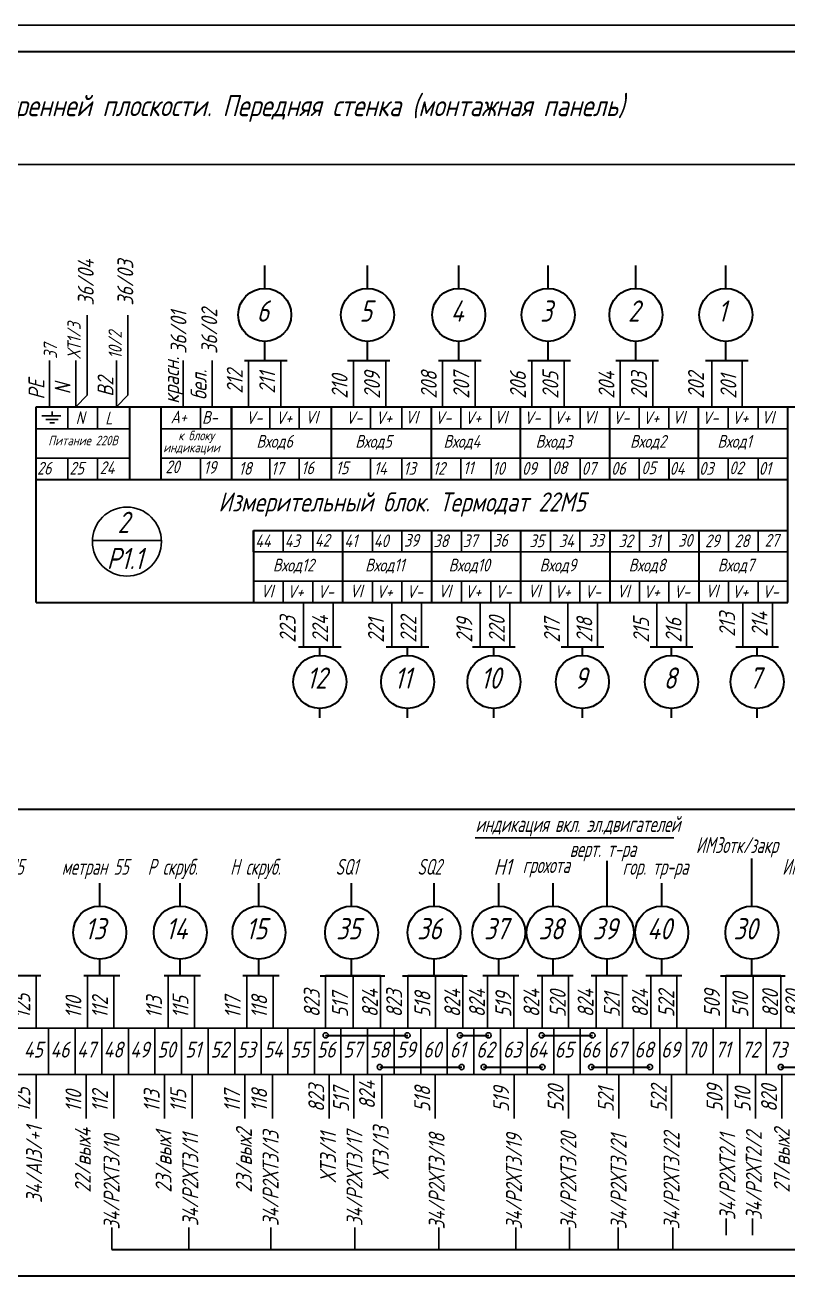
# Model space of a CAD drawing. Header units: millimetres. Extents: x 2301 to 3142, y 6 to 600.
# Drawn here: x 2640.3 to 2784, y 364.3 to 600 of the extents above; entities that cross this region are included whole.
import ezdxf

# ---------------------------------------------------------------- set-up
doc = ezdxf.new("R2010")
doc.units = ezdxf.units.MM
doc.layers.add('АСУТП', color=7, linetype='Continuous')
doc.layers.add('ссылки', color=7, linetype='Continuous')
doc.styles.add('GOST тип А', font='GOST_A.TTF', dxfattribs={"oblique": 15})
doc.styles.add('ROMANC', font='GOST_A.TTF', dxfattribs={"oblique": 15, "height": 3})
doc.styles.get("Standard").update_dxf_attribs({"font": 'GOST_A.TTF', "width": 0.8, "oblique": 15, "height": 3})

msp = doc.modelspace()

# ---------------------------------------------------------------- linework, layer by layer
at = {"color": 7}
for p, q in [((3141.84, 599.97), (2300.84, 599.97)), ((2652, 530.22), (2652, 545.28)), ((2659.63, 530.22), (2659.63, 545.28)), ((2685.43, 536.76), (2685.43, 537.51)), ((2704.8, 536.76), (2704.8, 537.51)), ((2721.97, 536.76), (2721.97, 537.51)), ((2738.82, 536.76), (2738.82, 537.51)), ((2755.36, 536.76), (2755.36, 537.51)), ((2772.28, 536.76), (2772.28, 537.51)), ((2644.92, 536.77, -124.48), (2644.92, 528.02, -124.48)), ((2649.87, 536.77, -124.48), (2649.87, 528.02, -124.48)), ((2657.51, 536.77, -124.48), (2657.51, 528.02, -124.48)), ((2670.09, 536.77, -124.48), (2670.09, 528.02, -124.48)), ((2675.52, 536.77, -124.48), (2675.52, 528.02, -124.48)), ((2682.39, 528.07, -124.48), (2682.39, 536.77, -124.48)), ((2688.5, 528.07, -124.48), (2688.5, 536.77, -124.48)), ((2702.14, 528.07, -124.48), (2702.14, 536.77, -124.48)), ((2708.25, 528.07, -124.48), (2708.25, 536.77, -124.48)), ((2718.94, 528.07, -124.48), (2718.94, 536.77, -124.48)), ((2725.06, 528.07, -124.48), (2725.06, 536.77, -124.48)), ((2735.73, 528.07, -124.48), (2735.73, 536.77, -124.48)), ((2741.84, 528.07, -124.48), (2741.84, 536.77, -124.48)), ((2752.41, 528.07, -124.48), (2752.41, 536.77, -124.48)), ((2758.52, 528.07, -124.48), (2758.52, 536.77, -124.48)), ((2769.65, 528.07, -124.48), (2769.65, 536.77, -124.48)), ((2775.37, 528.07, -124.48), (2775.37, 536.77, -124.48)), ((2642.38, 523.98, -124.48), (2642.38, 528.02, -124.48)), ((2642.38, 523.98, -124.48), (2642.38, 528.02, -124.48)), ((2648.38, 523.98, -124.48), (2648.38, 528.02, -124.48)), ((2649.87, 528.02, -124.48), (2652, 530.22)), ((2653.93, 523.98, -124.48), (2653.93, 528.02, -124.48)), ((2657.51, 528.02, -124.48), (2659.63, 530.22)), ((2673.31, 523.98, -124.48), (2673.31, 528.02, -124.48)), ((2679.22, 523.98, -124.48), (2679.22, 528.02, -124.48)), ((2679.22, 523.98, -124.48), (2679.22, 528.02, -124.48)), ((2686.37, 523.98, -124.48), (2686.37, 528.02, -124.48)), ((2691.92, 523.98, -124.48), (2691.92, 528.02, -124.48)), ((2705.38, 523.98, -124.48), (2705.38, 528.02, -124.48)), ((2711.27, 523.98, -124.48), (2711.27, 528.02, -124.48)), ((2722.39, 523.98, -124.48), (2722.39, 528.02, -124.48)), ((2728.07, 523.98, -124.48), (2728.07, 528.02, -124.48)), ((2739.24, 523.98, -124.48), (2739.24, 528.02, -124.48)), ((2744.86, 523.98, -124.48), (2744.86, 528.02, -124.48)), ((2755.96, 523.98, -124.48), (2755.96, 528.02, -124.48)), ((2761.54, 523.98, -124.48), (2761.54, 528.02, -124.48)), ((2772.7, 523.98, -124.48), (2772.7, 528.02, -124.48)), ((2778.39, 523.98, -124.48), (2778.39, 528.02, -124.48)), ((2783.94, 523.98, -124.48), (2783.94, 528.02, -124.48)), ((2643.46, 526.37, -124.48), (2647.06, 526.37, -124.48)), ((2644.19, 525.62, -124.48), (2646.52, 525.62, -124.48)), ((2642.38, 523.9, -124.48), (2660.05, 523.9, -124.48)), ((2642.38, 514.35, -124.48), (2642.38, 523.9, -124.48)), ((2642.38, 514.35, -124.48), (2642.38, 523.9, -124.48)), ((2644.96, 525.02, -124.48), (2645.86, 525.02, -124.48)), ((2645.86, 525.02, -124.48), (2645.86, 525.02, -124.48)), ((2665.96, 523.9, -124.48), (2783.94, 523.9, -124.48)), ((2679.22, 514.35, -124.48), (2679.22, 523.9, -124.48)), ((2783.94, 514.35, -124.48), (2783.94, 523.9, -124.48)), ((2642.38, 518.39, -124.48), (2660.05, 518.39, -124.48)), ((2642.38, 514.35, -124.48), (2642.38, 518.39, -124.48)), ((2642.38, 514.35, -124.48), (2642.38, 518.39, -124.48)), ((2642.38, 514.35, -124.48), (2642.38, 518.39, -124.48)), ((2642.38, 514.35, -124.48), (2642.38, 518.39, -124.48)), ((2642.38, 514.35, -124.48), (2642.38, 518.39, -124.48)), ((2642.38, 514.35, -124.48), (2642.38, 518.39, -124.48)), ((2648.38, 514.46, -124.48), (2648.38, 518.49, -124.48)), ((2653.93, 514.46, -124.48), (2653.93, 518.49, -124.48)), ((2665.96, 518.39, -124.48), (2783.94, 518.39, -124.48)), ((2673.31, 514.46, -124.48), (2673.31, 518.49, -124.48)), ((2679.2, 514.46, -124.48), (2679.2, 518.49, -124.48)), ((2686.37, 514.35, -124.48), (2686.37, 518.39, -124.48)), ((2691.92, 514.35, -124.48), (2691.92, 518.39, -124.48)), ((2705.38, 514.35, -124.48), (2705.38, 518.39, -124.48)), ((2711.27, 514.35, -124.48), (2711.27, 518.39, -124.48)), ((2711.29, 514.35, -124.48), (2711.29, 518.39, -124.48)), ((2722.39, 514.35, -124.48), (2722.39, 518.39, -124.48)), ((2728.07, 514.35, -124.48), (2728.07, 518.39, -124.48)), ((2728.07, 514.35, -124.48), (2728.07, 518.39, -124.48)), ((2739.18, 514.35, -124.48), (2739.18, 518.39, -124.48)), ((2744.86, 514.35, -124.48), (2744.86, 518.39, -124.48)), ((2755.96, 514.35, -124.48), (2755.96, 518.39, -124.48)), ((2761.54, 514.35, -124.48), (2761.54, 518.39, -124.48)), ((2761.54, 514.35, -124.48), (2761.54, 518.39, -124.48)), ((2761.54, 514.35, -124.48), (2761.54, 518.39, -124.48)), ((2761.6, 514.35, -124.48), (2761.6, 518.39, -124.48)), ((2772.7, 514.35, -124.48), (2772.7, 518.39, -124.48)), ((2778.39, 514.35, -124.48), (2778.39, 518.39, -124.48)), ((2778.39, 514.35, -124.48), (2778.39, 518.39, -124.48)), ((2783.94, 514.35, -124.48), (2783.94, 518.39, -124.48)), ((2783.94, 514.35, -124.48), (2783.94, 518.39, -124.48)), ((2783.94, 514.35, -124.48), (2783.94, 518.39, -124.48)), ((2642.38, 500.7, -124.48), (2642.38, 504.74, -124.48)), ((2642.38, 500.7, -124.48), (2642.38, 504.74, -124.48)), ((2642.38, 500.7, -124.48), (2642.38, 504.74, -124.48)), ((2642.38, 500.7, -124.48), (2642.38, 504.74, -124.48)), ((2642.38, 500.7, -124.48), (2642.38, 504.74, -124.48)), ((2642.38, 500.7, -124.48), (2642.38, 504.74, -124.48)), ((2683.37, 500.7, -124.48), (2683.37, 504.74, -124.48)), ((2688.93, 500.7, -124.48), (2688.93, 504.74, -124.48)), ((2694.48, 500.7, -124.48), (2694.48, 504.74, -124.48)), ((2700.16, 500.7, -124.48), (2700.16, 504.74, -124.48)), ((2705.71, 500.7, -124.48), (2705.71, 504.74, -124.48)), ((2711.26, 500.7, -124.48), (2711.26, 504.74, -124.48)), ((2722.49, 500.7, -124.48), (2722.49, 504.74, -124.48)), ((2728.04, 500.7, -124.48), (2728.04, 504.74, -124.48)), ((2733.62, 500.7, -124.48), (2733.62, 504.74, -124.48)), ((2733.62, 500.7, -124.48), (2733.62, 504.74, -124.48)), ((2733.62, 500.7, -124.48), (2733.62, 504.74, -124.48)), ((2733.69, 500.7, -124.48), (2733.69, 504.74, -124.48)), ((2739.24, 500.7, -124.48), (2739.24, 504.74, -124.48)), ((2744.79, 500.7, -124.48), (2744.79, 504.74, -124.48)), ((2750.47, 500.7, -124.48), (2750.47, 504.74, -124.48)), ((2756.02, 500.7, -124.48), (2756.02, 504.74, -124.48)), ((2761.57, 500.7, -124.48), (2761.57, 504.74, -124.48)), ((2772.81, 500.7, -124.48), (2772.81, 504.74, -124.48)), ((2778.36, 500.7, -124.48), (2778.36, 504.74, -124.48)), ((2783.94, 500.7, -124.48), (2783.94, 504.74, -124.48)), ((2783.94, 500.7, -124.48), (2783.94, 504.74, -124.48)), ((2783.94, 500.7, -124.48), (2783.94, 504.74, -124.48)), ((2642.38, 491.18, -124.48), (2642.38, 500.7, -124.48)), ((2642.38, 491.18, -124.48), (2642.38, 500.7, -124.48)), ((2642.38, 491.18, -124.48), (2642.38, 500.7, -124.48)), ((2642.38, 491.18, -124.48), (2642.38, 500.7, -124.48)), ((2683.35, 500.7, -124.48), (2783.94, 500.7, -124.48)), ((2700.16, 491.18, -124.48), (2700.16, 500.7, -124.48)), ((2733.62, 491.18, -124.48), (2733.62, 500.7, -124.48)), ((2733.62, 491.18, -124.48), (2733.62, 500.7, -124.48)), ((2733.62, 491.18, -124.48), (2733.62, 500.7, -124.48)), ((2733.69, 491.18, -124.48), (2733.69, 500.7, -124.48)), ((2750.47, 491.18, -124.48), (2750.47, 500.7, -124.48)), ((2783.94, 491.18, -124.48), (2783.94, 500.7, -124.48)), ((2783.94, 491.18, -124.48), (2783.94, 500.7, -124.48)), ((2683.35, 491.18, -124.48), (2683.35, 495.22, -124.48)), ((2683.37, 495.22, -124.48), (2783.94, 495.22, -124.48)), ((2688.93, 491.18, -124.48), (2688.93, 495.22, -124.48)), ((2694.48, 491.18, -124.48), (2694.48, 495.22, -124.48)), ((2705.71, 491.18, -124.48), (2705.71, 495.22, -124.48)), ((2711.26, 491.18, -124.48), (2711.26, 495.22, -124.48)), ((2722.49, 491.18, -124.48), (2722.49, 495.22, -124.48)), ((2728.04, 491.18, -124.48), (2728.04, 495.22, -124.48)), ((2739.24, 491.18, -124.48), (2739.24, 495.22, -124.48)), ((2744.79, 491.18, -124.48), (2744.79, 495.22, -124.48)), ((2756.02, 491.18, -124.48), (2756.02, 495.22, -124.48)), ((2761.57, 491.18, -124.48), (2761.57, 495.22, -124.48)), ((2772.81, 491.18, -124.48), (2772.81, 495.22, -124.48)), ((2778.36, 491.18, -124.48), (2778.36, 495.22, -124.48)), ((2692.73, 491.17, -124.48), (2692.73, 483.03, -124.48)), ((2698.31, 491.17, -124.48), (2698.31, 483.03, -124.48)), ((2709.37, 491.17, -124.48), (2709.37, 483.03, -124.48)), ((2714.95, 491.17, -124.48), (2714.95, 483.03, -124.48)), ((2726, 491.17, -124.48), (2726, 483.03, -124.48)), ((2731.59, 491.17, -124.48), (2731.59, 483.03, -124.48)), ((2742.5, 491.17, -124.48), (2742.5, 483.03, -124.48)), ((2748.09, 491.17, -124.48), (2748.09, 483.03, -124.48)), ((2759.3, 491.17, -124.48), (2759.3, 483.03, -124.48)), ((2764.89, 491.17, -124.48), (2764.89, 483.03, -124.48)), ((2775.5, 491.17, -124.48), (2775.5, 483.03, -124.48)), ((2781.09, 491.17, -124.48), (2781.09, 483.03, -124.48)), ((2642.37, 410.99, -124.48), (2642.37, 420.87, -124.48)), ((2652.06, 410.99, -124.48), (2652.06, 420.87, -124.48)), ((2657.02, 410.99, -124.48), (2657.02, 420.87, -124.48)), ((2667.23, 410.99, -124.48), (2667.23, 420.87, -124.48)), ((2672.19, 410.99, -124.48), (2672.19, 420.87, -124.48)), ((2682.06, 410.99, -124.48), (2682.06, 420.87, -124.48)), ((2687.01, 410.99, -124.48), (2687.01, 420.87, -124.48)), ((2696.4, 420.84), (2695.87, 420.84)), ((2696.88, 410.99, -124.48), (2696.88, 420.87, -124.48)), ((2696.88, 420.87, -124.48), (2707.25, 420.87, -124.48)), ((2702.07, 410.99, -124.48), (2702.07, 420.87, -124.48)), ((2707.25, 410.99, -124.48), (2707.25, 420.87, -124.48)), ((2711.91, 420.84), (2711.39, 420.84)), ((2712.4, 410.99, -124.48), (2712.4, 420.87, -124.48)), ((2712.4, 420.87, -124.48), (2722.76, 420.87, -124.48)), ((2717.58, 410.99, -124.48), (2717.58, 420.87, -124.48)), ((2722.76, 410.99, -124.48), (2722.76, 420.87, -124.48)), ((2727.42, 410.99, -124.48), (2727.42, 420.87, -124.48)), ((2732.37, 410.99, -124.48), (2732.37, 420.87, -124.48)), ((2737.68, 410.99, -124.48), (2737.68, 420.87, -124.48)), ((2742.63, 410.99, -124.48), (2742.63, 420.87, -124.48)), ((2747.87, 410.99, -124.48), (2747.87, 420.87, -124.48)), ((2752.82, 410.99, -124.48), (2752.82, 420.87, -124.48)), ((2758.13, 410.99, -124.48), (2758.13, 420.87, -124.48)), ((2763.08, 410.99, -124.48), (2763.08, 420.87, -124.48)), ((2771.78, 420.84), (2771.26, 420.84)), ((2772.27, 410.99, -124.48), (2772.27, 420.87, -124.48)), ((2772.27, 420.87, -124.48), (2782.63, 420.87, -124.48)), ((2777.45, 410.99, -124.48), (2777.45, 420.87, -124.48)), ((2782.63, 410.99, -124.48), (2782.63, 420.87, -124.48)), ((2539.38, 410.99, -124.48), (2677.84, 410.99, -124.48)), ((2644.73, 410.99, -124.48), (2644.73, 402.24, -124.48)), ((2649.74, 410.99, -124.48), (2649.74, 402.24, -124.48)), ((2654.74, 410.99, -124.48), (2654.74, 402.24, -124.48)), ((2659.75, 410.99, -124.48), (2659.75, 402.24, -124.48)), ((2664.76, 410.99, -124.48), (2664.76, 402.24, -124.48)), ((2669.76, 410.99, -124.48), (2669.76, 402.24, -124.48)), ((2674.77, 410.99, -124.48), (2674.77, 402.24, -124.48)), ((2677.84, 410.99, -124.48), (2895.06, 410.99, -124.48)), ((2679.78, 410.99, -124.48), (2679.78, 402.24, -124.48)), ((2684.78, 410.99, -124.48), (2684.78, 402.24, -124.48)), ((2689.79, 410.99, -124.48), (2689.79, 402.24, -124.48)), ((2694.8, 410.99, -124.48), (2694.8, 402.24, -124.48)), ((2699.8, 410.99, -124.48), (2699.8, 402.24, -124.48)), ((2704.81, 410.99, -124.48), (2704.81, 402.24, -124.48)), ((2709.82, 410.99, -124.48), (2709.82, 402.24, -124.48)), ((2714.82, 410.99, -124.48), (2714.82, 402.24, -124.48)), ((2719.83, 410.99, -124.48), (2719.83, 402.24, -124.48)), ((2724.84, 410.99, -124.48), (2724.84, 402.24, -124.48)), ((2729.84, 410.99, -124.48), (2729.84, 402.24, -124.48)), ((2734.85, 410.99, -124.48), (2734.85, 402.24, -124.48)), ((2739.86, 410.99, -124.48), (2739.86, 402.24, -124.48)), ((2744.86, 410.99, -124.48), (2744.86, 402.24, -124.48)), ((2749.87, 410.99, -124.48), (2749.87, 402.24, -124.48)), ((2754.88, 410.99, -124.48), (2754.88, 402.24, -124.48)), ((2759.88, 410.99, -124.48), (2759.88, 402.24, -124.48)), ((2764.89, 410.99, -124.48), (2764.89, 402.24, -124.48)), ((2769.9, 410.99, -124.48), (2769.9, 402.24, -124.48)), ((2774.9, 410.99, -124.48), (2774.9, 402.24, -124.48)), ((2779.91, 410.99, -124.48), (2779.91, 402.24, -124.48)), ((2895.06, 402.24, -124.48), (2419.51, 402.24, -124.48)), ((2642.37, 393.95, -124.48), (2642.37, 402.31, -124.48)), ((2651.83, 393.95, -124.48), (2651.83, 402.31, -124.48)), ((2657.02, 393.95, -124.48), (2657.02, 402.31, -124.48)), ((2666.57, 393.95, -124.48), (2666.57, 402.31, -124.48)), ((2671.76, 393.95, -124.48), (2671.76, 402.31, -124.48)), ((2681.7, 393.95, -124.48), (2681.7, 402.31, -124.48)), ((2686.89, 393.95, -124.48), (2686.89, 402.31, -124.48)), ((2697.56, 393.95, -124.48), (2697.56, 402.31, -124.48)), ((2702.24, 393.95, -124.48), (2702.24, 402.31, -124.48)), ((2707.48, 393.95, -124.48), (2707.48, 402.31, -124.48)), ((2717.54, 393.95, -124.48), (2717.54, 402.31, -124.48)), ((2732.39, 393.95, -124.48), (2732.39, 402.31, -124.48)), ((2742.65, 393.95, -124.48), (2742.65, 402.31, -124.48)), ((2752.11, 393.95, -124.48), (2752.11, 402.31, -124.48)), ((2762.07, 393.95, -124.48), (2762.07, 402.31, -124.48)), ((2772.59, 393.95, -124.48), (2772.59, 402.31, -124.48)), ((2777.86, 393.95, -124.48), (2777.86, 402.31, -124.48)), ((2782.84, 393.95, -124.48), (2782.84, 402.31, -124.48)), ((2656.64, 373.4), (2656.64, 369.25)), ((2671.13, 373.4), (2671.13, 369.25)), ((2686.61, 373.4), (2686.61, 369.25)), ((2702.41, 373.4), (2702.41, 369.25)), ((2718.2, 373.4), (2718.2, 369.25)), ((2732.75, 373.4), (2732.75, 369.25)), ((2742.82, 373.4), (2742.82, 369.25)), ((2752, 373.4), (2752, 369.25)), ((2762.29, 373.4), (2762.29, 369.25)), ((2772.36, 373.4), (2772.36, 372))]:
    msp.add_line(p, q, dxfattribs=at)
at = {"color": 7, "lineweight": 30}
for p, q in [((2320.84, 594.97), (3136.84, 594.97)), ((2685.43, 550.4), (2685.43, 554.65)), ((2704.8, 550.4), (2704.8, 554.65)), ((2721.97, 550.4), (2721.97, 554.65)), ((2738.82, 550.4), (2738.82, 554.65)), ((2755.36, 550.4), (2755.36, 554.65)), ((2772.28, 550.4), (2772.28, 554.65)), ((2685.43, 536.76), (2685.43, 540.36)), ((2704.8, 536.76), (2704.8, 540.36)), ((2721.97, 536.76), (2721.97, 540.36)), ((2738.82, 536.76), (2738.82, 540.36)), ((2755.36, 536.76), (2755.36, 540.36)), ((2772.28, 536.76), (2772.28, 540.36)), ((2681.63, 536.76), (2689.66, 536.76)), ((2701, 536.76), (2709.03, 536.76)), ((2718.17, 536.76), (2726.2, 536.76)), ((2735.01, 536.76), (2743.04, 536.76)), ((2751.56, 536.76), (2759.59, 536.76)), ((2768.48, 536.76), (2776.51, 536.76)), ((2642.38, 491.18, -124.48), (2642.38, 528.02, -124.48)), ((2642.38, 528.02, -124.48), (2783.94, 528.02, -124.48)), ((2642.38, 523.98, -124.48), (2642.38, 528.02, -124.48)), ((2642.38, 523.98, -124.48), (2642.38, 528.02, -124.48)), ((2660.05, 523.98, -124.48), (2660.05, 528.02, -124.48)), ((2665.96, 523.98, -124.48), (2665.96, 528.02, -124.48)), ((2679.2, 523.98, -124.48), (2679.2, 528.02, -124.48)), ((2698.03, 523.98, -124.48), (2698.03, 528.02, -124.48)), ((2716.84, 523.98, -124.48), (2716.84, 528.02, -124.48)), ((2733.62, 523.98, -124.48), (2733.62, 528.02, -124.48)), ((2750.41, 523.98, -124.48), (2750.41, 528.02, -124.48)), ((2767.15, 523.98, -124.48), (2767.15, 528.02, -124.48)), ((2783.94, 528.02, -124.48), (2922.79, 528.02, -124.48)), ((2783.94, 491.18, -124.48), (2783.94, 528.02, -124.48)), ((2783.94, 523.98, -124.48), (2783.94, 528.02, -124.48)), ((2642.38, 491.18, -124.48), (2642.38, 523.9, -124.48)), ((2642.38, 491.18, -124.48), (2642.38, 523.9, -124.48)), ((2660.05, 514.46, -124.48), (2660.05, 523.98, -124.48)), ((2665.96, 514.46, -124.48), (2665.96, 523.98, -124.48)), ((2679.22, 514.46, -124.48), (2679.22, 523.98, -124.48)), ((2698.03, 514.35, -124.48), (2698.03, 523.9, -124.48)), ((2716.84, 514.35, -124.48), (2716.84, 523.9, -124.48)), ((2733.62, 514.35, -124.48), (2733.62, 523.9, -124.48)), ((2750.41, 514.35, -124.48), (2750.41, 523.9, -124.48)), ((2767.15, 514.35, -124.48), (2767.15, 523.9, -124.48)), ((2783.94, 491.18, -124.48), (2783.94, 523.9, -124.48)), ((2642.38, 514.35, -124.48), (2783.94, 514.35, -124.48)), ((2683.35, 504.74, -124.48), (2783.94, 504.74, -124.48)), ((2683.35, 500.7, -124.48), (2683.35, 504.74, -124.48)), ((2700.16, 500.7, -124.48), (2700.16, 504.74, -124.48)), ((2716.94, 500.7, -124.48), (2716.94, 504.74, -124.48)), ((2750.47, 500.7, -124.48), (2750.47, 504.74, -124.48)), ((2767.25, 500.7, -124.48), (2767.25, 504.74, -124.48)), ((2683.37, 491.18, -124.48), (2683.37, 500.7, -124.48)), ((2700.16, 491.18, -124.48), (2700.16, 500.7, -124.48)), ((2716.94, 491.18, -124.48), (2716.94, 500.7, -124.48)), ((2750.47, 491.18, -124.48), (2750.47, 500.7, -124.48)), ((2767.25, 491.18, -124.48), (2767.25, 500.7, -124.48)), ((2642.38, 491.18, -124.48), (2783.94, 491.18, -124.48)), ((2691.82, 482.81), (2699.85, 482.81)), ((2695.82, 481.25), (2695.82, 482.84)), ((2708.34, 482.81), (2716.37, 482.81)), ((2712.35, 481.25), (2712.35, 482.84)), ((2724.6, 482.81), (2732.63, 482.81)), ((2728.6, 481.25), (2728.6, 482.84)), ((2741.26, 482.81), (2749.29, 482.81)), ((2745.26, 481.25), (2745.26, 482.84)), ((2758.05, 482.81), (2766.08, 482.81)), ((2762.06, 481.25), (2762.06, 482.84)), ((2774.17, 482.81), (2782.2, 482.81)), ((2778.18, 481.25), (2778.18, 482.84)), ((2695.82, 469.42), (2695.82, 471.21)), ((2712.35, 469.42), (2712.35, 471.21)), ((2728.6, 469.42), (2728.6, 471.21)), ((2745.26, 469.42), (2745.26, 471.21)), ((2762.06, 469.42), (2762.06, 471.21)), ((2778.18, 469.42), (2778.18, 471.21)), ((2563.02, 452.21), (2944.2, 452.21)), ((2749.96, 434.03, -124.48), (2749.96, 442.48, -124.48)), ((2777.2, 434.03, -124.48), (2777.2, 442.91, -124.48)), ((2654.35, 434.03, -124.48), (2654.35, 438.28, -124.48)), ((2669.53, 434.03, -124.48), (2669.53, 438.28, -124.48)), ((2684.35, 434.03, -124.48), (2684.35, 438.28, -124.48)), ((2701.81, 434.03, -124.48), (2701.81, 438.28, -124.48)), ((2717.33, 434.03, -124.48), (2717.33, 438.28, -124.48)), ((2729.51, 434.03, -124.48), (2729.51, 438.28, -124.48)), ((2739.77, 434.03, -124.48), (2739.77, 438.28, -124.48)), ((2760.22, 434.03, -124.48), (2760.22, 438.28, -124.48)), ((2654.35, 420.87, -124.48), (2654.35, 423.98, -124.48)), ((2669.53, 420.87, -124.48), (2669.53, 423.98, -124.48)), ((2684.35, 420.87, -124.48), (2684.35, 423.98, -124.48)), ((2701.81, 420.87, -124.48), (2701.81, 423.98, -124.48)), ((2717.33, 420.87, -124.48), (2717.33, 423.98, -124.48)), ((2729.51, 420.87, -124.48), (2729.51, 423.98, -124.48)), ((2739.77, 420.87, -124.48), (2739.77, 423.98, -124.48)), ((2749.96, 420.87, -124.48), (2749.96, 423.98, -124.48)), ((2760.22, 420.87, -124.48), (2760.22, 423.98, -124.48)), ((2777.2, 420.87, -124.48), (2777.2, 423.98, -124.48)), ((2636.47, 420.87), (2643.27, 420.87)), ((2651.34, 420.87), (2658.14, 420.87)), ((2666.51, 420.87), (2673.31, 420.87)), ((2681.34, 420.87), (2688.14, 420.87)), ((2695.87, 420.84), (2708.05, 420.84)), ((2711.39, 420.84), (2723.57, 420.84)), ((2726.5, 420.87), (2733.29, 420.87)), ((2736.76, 420.87), (2743.56, 420.87)), ((2746.95, 420.87), (2753.75, 420.87)), ((2757.21, 420.87), (2764.01, 420.87)), ((2771.26, 420.84), (2783.44, 420.84)), ((2696.9, 409.62), (2712.37, 409.62)), ((2696.9, 409.62), (2712.37, 409.62)), ((2696.9, 409.62), (2712.37, 409.62)), ((2722.2, 409.62), (2727.62, 409.62)), ((2737.6, 409.62), (2747.2, 409.62)), ((2707.09, 403.64), (2722.55, 403.64)), ((2726.66, 403.64), (2737.78, 403.64)), ((2746.91, 403.64), (2758.03, 403.64)), ((2782.62, 403.64), (2788.19, 403.64)), ((2656.64, 369.25), (2935.64, 369.25)), ((2436.29, 364.28), (2932.94, 364.28))]:
    msp.add_line(p, q, dxfattribs=at)
at = {"color": 7, "linetype": 'Continuous'}
for p, q in [((2645.39, 527.16, -124.48), (2645.39, 526.37, -124.48)), ((2652.98, 502.82), (2665.98, 502.82))]:
    msp.add_line(p, q, dxfattribs=at)
at = {"color": 250}
for p, q in [((2725.09, 446.84), (2762.48, 446.84)), ((2772.36, 372), (2772.36, 375.11)), ((2777.34, 372), (2777.34, 375.11))]:
    msp.add_line(p, q, dxfattribs=at)
at = {"color": 7, "lineweight": 30}
for centre in [(2685.43, 545.36), (2704.8, 545.36), (2721.97, 545.36), (2738.82, 545.36), (2755.36, 545.36), (2772.28, 545.36), (2695.82, 476.21), (2712.35, 476.21), (2728.6, 476.21), (2745.26, 476.21), (2762.06, 476.21), (2778.18, 476.21), (2654.35, 428.98, -124.48), (2669.53, 428.98, -124.48), (2684.35, 428.98, -124.48), (2701.81, 428.98, -124.48), (2717.33, 428.98, -124.48), (2729.51, 428.98, -124.48), (2739.77, 428.98, -124.48), (2749.96, 428.98, -124.48), (2760.22, 428.98, -124.48), (2777.2, 428.98, -124.48)]:
    msp.add_circle(centre, 5, dxfattribs=at)
at = {"color": 7, "linetype": 'Continuous'}
msp.add_circle((2659.48, 502.64), 6.5, dxfattribs=at)
at = {"color": 7}
for centre in [(2696.93, 409.62), (2696.93, 409.62), (2696.93, 409.62), (2712.32, 409.62), (2712.32, 409.62), (2712.32, 409.62), (2722.22, 409.62), (2727.58, 409.62), (2737.62, 409.62), (2747.16, 409.62), (2707.11, 403.64), (2722.51, 403.64), (2726.69, 403.64), (2737.74, 403.64), (2746.94, 403.64), (2757.99, 403.64), (2782.65, 403.64)]:
    msp.add_circle(centre, 0.497, dxfattribs=at)
at = {"layer": 'АСУТП', "color": 7}
msp.add_line((2328.69, 573.7, -248.96), (3129.61, 573.7, -248.96), dxfattribs=at)

# ---------------------------------------------------------------- texts
at = {"color": 7, "linetype": 'Continuous', "oblique": 15}
for s, height, p in [('36/04', 3, (2653.23, 547.11, -248.96)), ('36/03', 3, (2660.68, 547.11, -248.96)), ('36/02', 3, (2676.49, 538, -248.96)), ('36/01', 3, (2670.7, 538, -248.96)), ('ХТ1/3', 2.5, (2650.77, 537.07, -248.96)), ('10/2', 2.5, (2658.51, 537.07, -248.96)), ('37', 2.5, (2646.33, 537.07, -248.96))]:
    msp.add_text(s, height=height, rotation=90, dxfattribs=at).set_placement(p)
for s, height, style, p in [('6', 4, 'ROMANC', (2683.92, 544.08)), ('5', 4, 'ROMANC', (2703.29, 544.08)), ('4', 4, 'ROMANC', (2720.46, 544.08)), ('3', 4, 'ROMANC', (2737.31, 544.08)), ('2', 4, 'ROMANC', (2753.86, 544.08)), ('1', 4, 'ROMANC', (2770.77, 544.08)), ('N', 2.4, 'GOST тип А', (2649.83, 524.8, -124.48)), ('L', 2.4, 'GOST тип А', (2655.39, 524.72, -124.48)), ('А+', 2.4, 'GOST тип А', (2667.71, 524.94, -124.48)), ('В-', 2.4, 'GOST тип А', (2673.62, 524.84, -124.48)), ('V-', 2.4, 'GOST тип А', (2681.91, 524.78, -124.48)), ('V+', 2.4, 'GOST тип А', (2687.54, 524.78, -124.48)), ('VI', 2.4, 'GOST тип А', (2693.08, 524.88, -124.48)), ('V-', 2.4, 'GOST тип А', (2700.73, 524.78, -124.48)), ('V+', 2.4, 'GOST тип А', (2706.35, 524.78, -124.48)), ('VI', 2.4, 'GOST тип А', (2711.89, 524.88, -124.48)), ('V-', 2.4, 'GOST тип А', (2717.51, 524.78, -124.48)), ('V+', 2.4, 'GOST тип А', (2723.14, 524.78, -124.48)), ('VI', 2.4, 'GOST тип А', (2728.68, 524.88, -124.48)), ('V-', 2.4, 'GOST тип А', (2734.29, 524.78, -124.48)), ('V+', 2.4, 'GOST тип А', (2739.92, 524.78, -124.48)), ('VI', 2.4, 'GOST тип А', (2745.46, 524.88, -124.48)), ('V-', 2.4, 'GOST тип А', (2751.04, 524.78, -124.48)), ('V+', 2.4, 'GOST тип А', (2756.66, 524.78, -124.48)), ('VI', 2.4, 'GOST тип А', (2762.21, 524.88, -124.48)), ('V-', 2.4, 'GOST тип А', (2767.82, 524.78, -124.48)), ('V+', 2.4, 'GOST тип А', (2773.45, 524.78, -124.48)), ('VI', 2.4, 'GOST тип А', (2778.99, 524.88, -124.48)), ('к блоку ', 1.8, 'GOST тип А', (2669.16, 521.73, -124.48)), ('Питание 220В', 1.8, 'GOST тип А', (2644.67, 520.79, -124.48)), ('Вход6', 2.4, 'GOST тип А', (2683.87, 520.33, -124.48)), ('Вход5', 2.4, 'GOST тип А', (2702.49, 520.33, -124.48)), ('Вход4', 2.4, 'GOST тип А', (2719.11, 520.33, -124.48)), ('Вход3', 2.4, 'GOST тип А', (2736.46, 520.33, -124.48)), ('Вход2', 2.4, 'GOST тип А', (2754.25, 520.33, -124.48)), ('Вход1', 2.4, 'GOST тип А', (2770.7, 520.33, -124.48)), (' индикации', 1.8, 'GOST тип А', (2665.4, 519.47, -124.48)), ('26', 2.4, 'GOST тип А', (2642.55, 515.27, -124.48)), ('25', 2.4, 'GOST тип А', (2648.65, 515.27, -124.48)), ('24', 2.4, 'GOST тип А', (2654.34, 515.36, -124.48)), ('20', 2.4, 'GOST тип А', (2666.74, 515.53, -124.48)), ('19', 2.4, 'GOST тип А', (2673.92, 515.43, -124.48)), ('18', 2.4, 'GOST тип А', (2680.53, 515.24, -124.48)), ('17', 2.4, 'GOST тип А', (2686.64, 515.24, -124.48)), ('16', 2.4, 'GOST тип А', (2692.32, 515.34, -124.48)), ('15', 2.4, 'GOST тип А', (2698.81, 515.34, -124.48)), ('14', 2.4, 'GOST тип А', (2705.99, 515.24, -124.48)), ('13', 2.4, 'GOST тип А', (2711.56, 515.24, -124.48)), ('12', 2.4, 'GOST тип А', (2717.11, 515.24, -124.48)), ('11', 2.4, 'GOST тип А', (2722.8, 515.34, -124.48)), ('10', 2.4, 'GOST тип А', (2728.34, 515.24, -124.48)), ('09', 2.4, 'GOST тип А', (2733.9, 515.24, -124.48)), ('08', 2.4, 'GOST тип А', (2739.58, 515.34, -124.48)), ('07', 2.4, 'GOST тип А', (2745.13, 515.24, -124.48)), ('06', 2.4, 'GOST тип А', (2750.68, 515.24, -124.48)), ('05', 2.4, 'GOST тип А', (2756.37, 515.34, -124.48)), ('04', 2.4, 'GOST тип А', (2761.7, 515.24, -124.48)), ('03', 2.4, 'GOST тип А', (2767.25, 515.24, -124.48)), ('02', 2.4, 'GOST тип А', (2772.94, 515.34, -124.48)), ('01', 2.4, 'GOST тип А', (2778.48, 515.24, -124.48)), ('Измерительный блок. Термодат 22М5', 3.6, 'GOST тип А', (2676.71, 508.31, -124.48)), ('44', 2.4, 'GOST тип А', (2683.65, 501.59, -124.48)), ('43', 2.4, 'GOST тип А', (2689.2, 501.59, -124.48)), ('42', 2.4, 'GOST тип А', (2694.88, 501.69, -124.48)), ('41', 2.4, 'GOST тип А', (2700.43, 501.59, -124.48)), ('40', 2.4, 'GOST тип А', (2705.98, 501.59, -124.48)), ('39', 2.4, 'GOST тип А', (2711.67, 501.69, -124.48)), ('38', 2.4, 'GOST тип А', (2717.21, 501.59, -124.48)), ('37', 2.4, 'GOST тип А', (2722.76, 501.59, -124.48)), ('36', 2.4, 'GOST тип А', (2728.45, 501.69, -124.48)), ('35', 2.4, 'GOST тип А', (2735.28, 501.59, -124.48)), ('34', 2.4, 'GOST тип А', (2740.84, 501.59, -124.48)), ('33', 2.4, 'GOST тип А', (2746.52, 501.69, -124.48)), ('32', 2.4, 'GOST тип А', (2752.07, 501.59, -124.48)), ('31', 2.4, 'GOST тип А', (2757.62, 501.59, -124.48)), ('30', 2.4, 'GOST тип А', (2763.3, 501.69, -124.48)), ('29', 2.4, 'GOST тип А', (2768.35, 501.59, -124.48)), ('28', 2.4, 'GOST тип А', (2773.91, 501.59, -124.48)), ('27', 2.4, 'GOST тип А', (2779.59, 501.69, -124.48)), ('Вход12', 2.4, 'GOST тип А', (2686.97, 497.02, -124.48)), ('Вход11', 2.4, 'GOST тип А', (2704.35, 497.02, -124.48)), ('Вход10', 2.4, 'GOST тип А', (2720.08, 497.02, -124.48)), ('Вход9', 2.4, 'GOST тип А', (2737.21, 497.02, -124.48)), ('Вход8', 2.4, 'GOST тип А', (2753.99, 497.02, -124.48)), ('Вход7', 2.4, 'GOST тип А', (2770.78, 497.02, -124.48)), ('VI', 2.4, 'GOST тип А', (2684.65, 492.12, -124.48)), ('V+', 2.4, 'GOST тип А', (2689.67, 492.02, -124.48)), ('V-', 2.4, 'GOST тип А', (2695.38, 492.02, -124.48)), ('VI', 2.4, 'GOST тип А', (2701.44, 492.12, -124.48)), ('V+', 2.4, 'GOST тип А', (2706.46, 492.02, -124.48)), ('V-', 2.4, 'GOST тип А', (2712.16, 492.02, -124.48)), ('VI', 2.4, 'GOST тип А', (2718.12, 492.12, -124.48)), ('V+', 2.4, 'GOST тип А', (2723.14, 492.02, -124.48)), ('V-', 2.4, 'GOST тип А', (2728.84, 492.02, -124.48)), ('VI', 2.4, 'GOST тип А', (2734.96, 492.12, -124.48)), ('V+', 2.4, 'GOST тип А', (2739.99, 492.02, -124.48)), ('V-', 2.4, 'GOST тип А', (2745.69, 492.02, -124.48)), ('VI', 2.4, 'GOST тип А', (2751.75, 492.12, -124.48)), ('V+', 2.4, 'GOST тип А', (2756.77, 492.02, -124.48)), ('V-', 2.4, 'GOST тип А', (2762.47, 492.02, -124.48)), ('VI', 2.4, 'GOST тип А', (2768.43, 492.12, -124.48)), ('V+', 2.4, 'GOST тип А', (2773.45, 492.02, -124.48)), ('V-', 2.4, 'GOST тип А', (2779.16, 492.02, -124.48)), ('12', 4, 'ROMANC', (2693.32, 474.93)), ('11', 4, 'ROMANC', (2709.84, 474.93)), ('10', 4, 'ROMANC', (2726.1, 474.93)), ('9', 4, 'ROMANC', (2743.76, 474.93)), ('8', 4, 'ROMANC', (2760.55, 474.93)), ('7', 4, 'ROMANC', (2776.67, 474.93)), ('13', 4, 'ROMANC', (2651.55, 427.7, -124.48)), ('14', 4, 'ROMANC', (2666.79, 427.7, -124.48)), ('15', 4, 'ROMANC', (2681.88, 427.7, -124.48)), ('35', 4, 'ROMANC', (2698.88, 427.7, -124.48)), ('36', 4, 'ROMANC', (2714.13, 427.7, -124.48)), ('37', 4, 'ROMANC', (2726.74, 427.7, -124.48)), ('38', 4, 'ROMANC', (2737, 427.7, -124.48)), ('39', 4, 'ROMANC', (2747.19, 427.7, -124.48)), ('40', 4, 'ROMANC', (2757.45, 427.7, -124.48)), ('30', 4, 'ROMANC', (2773.73, 427.7, -124.48))]:
    msp.add_text(s, height=height, dxfattribs=dict(at, style=style)).set_placement(p)
at = {"color": 7, "linetype": 'Continuous', "style": 'GOST тип А', "oblique": 15}
for s, p in [('красн.', (2669.31, 528.62, -124.48)), ('212', (2681.29, 530.52, -124.48)), ('211', (2687.4, 530.52, -124.48)), ('209', (2707.15, 529.57, -124.48)), ('208', (2717.84, 529.57, -124.48)), ('207', (2723.96, 529.57, -124.48)), ('205', (2740.74, 529.57, -124.48)), ('203', (2757.42, 529.57, -124.48)), ('202', (2768.16, 529.57, -124.48)), ('PE', (2643.95, 529.42, -124.48)), ('N', (2648.88, 530.39, -124.48)), ('B2', (2656.95, 529.95, -124.48)), ('бел.', (2674.49, 529.31, -124.48)), ('210', (2701.04, 529.57, -124.48)), ('206', (2734.63, 529.57, -124.48)), ('204', (2751.31, 529.57, -124.48)), ('201', (2774.27, 529.57, -124.48)), ('223', (2691.25, 483.6, -124.48)), ('224', (2697.37, 483.6, -124.48)), ('221', (2707.89, 483.6, -124.48)), ('222', (2714, 483.6, -124.48)), ('219', (2724.53, 483.6, -124.48)), ('220', (2730.64, 483.6, -124.48)), ('217', (2741.03, 483.6, -124.48)), ('218', (2747.14, 483.6, -124.48)), ('215', (2757.83, 483.6, -124.48)), ('216', (2763.94, 483.6, -124.48)), ('213', (2774.03, 484.71, -124.48)), ('214', (2780.14, 484.71, -124.48))]:
    msp.add_text(s, height=3, rotation=90, dxfattribs=at).set_placement(p)
at = {"color": 7, "linetype": 'Continuous', "oblique": 15}
for s, p in [('2', (2657.71, 504.27)), ('Р1.1', (2655.68, 497.46))]:
    msp.add_text(s, height=4, dxfattribs=at).set_placement(p)
at = {"color": 7, "oblique": 15, "width": 0.8}
for s, p in [('индикация вкл. эл.двигателей', (2725.14, 447.93, -124.48)), ('ИМ3отк/закр', (2766.65, 443.96, -124.48)), ('верт. т-ра', (2742.87, 443.22, -124.48)), ('полож. ИМ5', (2626.17, 439.87, -124.48)), ('метран 55', (2647.21, 439.87, -124.48)), ('P скруб.', (2663.4, 439.87, -124.48)), ('H скруб.', (2678.94, 439.87, -124.48)), ('SQ1', (2698.79, 439.87, -124.48)), ('SQ2', (2714.19, 439.87, -124.48)), ('  грохота', (2731.56, 440.19, -124.48)), ('гор. тр-ра', (2752.84, 439.87, -124.48)), ('ИМ4отк/закр.', (2782.91, 439.87, -124.48))]:
    msp.add_text(s, height=3, dxfattribs=at).set_placement(p)
at = {"color": 7, "oblique": 15}
for s, p in [('     Н1', (2720.87, 439.87, -124.48)), ('45', (2640.05, 405.43, -124.48)), ('46', (2645.06, 405.43, -124.48)), ('47', (2650.07, 405.43, -124.48)), ('48', (2655.07, 405.43, -124.48)), ('49', (2660.08, 405.43, -124.48)), ('50', (2665.21, 405.43, -124.48)), ('51', (2670.46, 405.43, -124.48)), ('52', (2675.22, 405.43, -124.48)), ('53', (2680.22, 405.43, -124.48)), ('54', (2685.23, 405.43, -124.48)), ('55', (2690.24, 405.43, -124.48)), ('56', (2695.24, 405.43, -124.48)), ('57', (2700.25, 405.43, -124.48)), ('58', (2705.26, 405.43, -124.48)), ('59', (2710.26, 405.43, -124.48)), ('60', (2715.27, 405.43, -124.48)), ('61', (2720.28, 405.43, -124.48)), ('62', (2725.28, 405.43, -124.48)), ('63', (2730.29, 405.43, -124.48)), ('64', (2735.05, 405.43, -124.48)), ('65', (2740.05, 405.43, -124.48)), ('66', (2745.06, 405.43, -124.48)), ('67', (2750.07, 405.43, -124.48)), ('68', (2755.07, 405.43, -124.48)), ('69', (2760.08, 405.43, -124.48)), ('70', (2765.09, 405.43, -124.48)), ('71', (2770.25, 405.43, -124.48)), ('72', (2775.26, 405.43, -124.48)), ('73', (2780.36, 405.43, -124.48))]:
    msp.add_text(s, height=3, dxfattribs=at).set_placement(p)
for s, p in [('125', (2641.26, 412.83, -124.48)), ('110', (2650.91, 412.83, -124.48)), ('112', (2655.9, 412.83, -124.48)), ('113', (2666.08, 412.83, -124.48)), ('115', (2671.07, 412.83, -124.48)), ('117', (2680.91, 412.83, -124.48)), ('118', (2685.9, 412.83, -124.48)), ('823', (2695.8, 413.02, -124.48)), ('517', (2701.13, 413.02, -124.48)), ('824', (2706.75, 413.02, -124.48)), ('823', (2711.31, 413.02, -124.48)), ('518', (2716.64, 413.02, -124.48)), ('824', (2722.27, 413.02, -124.48)), ('824', (2726.92, 413.02, -124.48)), ('519', (2731.87, 413.02, -124.48)), ('824', (2737.18, 413.02, -124.48)), ('520', (2742.13, 413.02, -124.48)), ('824', (2747.37, 413.02, -124.48)), ('521', (2752.32, 413.02, -124.48)), ('824', (2757.63, 413.02, -124.48)), ('522', (2762.58, 413.02, -124.48)), ('509', (2771.18, 413.02, -124.48)), ('510', (2776.51, 413.02, -124.48)), ('820', (2782.14, 413.02, -124.48)), ('820', (2786.48, 413.02, -124.48)), ('823', (2696.64, 395.17, -124.48)), ('824', (2706.2, 395.72, -124.48)), ('522', (2761.15, 395.17, -124.48)), ('509', (2771.67, 395.17, -124.48)), ('820', (2781.92, 395.17, -124.48)), ('125', (2641.26, 395.17, -124.48)), ('110', (2650.91, 395.17, -124.48)), ('112', (2655.9, 395.17, -124.48)), ('113', (2665.65, 395.17, -124.48)), ('115', (2670.64, 395.17, -124.48)), ('117', (2680.78, 395.17, -124.48)), ('118', (2685.9, 395.23, -124.48)), ('517', (2701.32, 395.17, -124.48)), ('518', (2716.61, 395.17, -124.48)), ('519', (2731.47, 395.17, -124.48)), ('520', (2741.73, 395.17, -124.48)), ('521', (2751.18, 395.17, -124.48)), ('510', (2776.94, 395.17, -124.48)), ('34/AI3/+1', (2643.49, 378.01, -248.96)), ('22/вых4', (2652.68, 379.98, -248.96)), ('23/вых1', (2667.88, 379.98, -248.96)), ('23/вых2', (2683.01, 379.98, -248.96)), ('ХТ3/11', (2698.86, 381.87, -248.96)), ('ХТ3/13', (2708.79, 382.51, -248.96)), ('27/вых2', (2784.34, 379.98, -248.96))]:
    msp.add_text(s, height=3, rotation=90, dxfattribs=at).set_placement(p)
at = {"color": 7, "oblique": 15, "width": 0.95}
for s, p in [('34/Р2ХТ3/10', (2658.1, 373.03, -248.96)), ('34/Р2ХТ3/11', (2672.92, 373.68, -248.96)), ('34/Р2ХТ3/13', (2688.05, 373.68, -248.96)), ('34/Р2ХТ3/17', (2703.85, 373.68, -248.96)), ('34/Р2ХТ3/18', (2719.33, 373.08, -248.96)), ('34/Р2ХТ3/19', (2733.88, 373.08, -248.96)), ('34/Р2ХТ3/20', (2744.14, 373.08, -248.96)), ('34/Р2ХТ3/21', (2753.59, 373.08, -248.96)), ('34/Р2ХТ3/22', (2763.56, 373.08, -248.96)), ('34/Р2ХТ2/1', (2774.08, 374.83, -248.96)), ('34/Р2ХТ2/2', (2779.06, 374.83, -248.96))]:
    msp.add_text(s, height=3, rotation=90, dxfattribs=at).set_placement(p)
at = {"layer": 'ссылки', "color": 7, "style": 'GOST тип А', "oblique": 15}
msp.add_text('Щит ЩМП-6 IP54     Вид на внутренней плоскости. Передняя стенка (монтажная панель)', height=4, dxfattribs=at).set_placement((2566.39, 582.79, -124.48))

doc.saveas('drawing.dxf')
